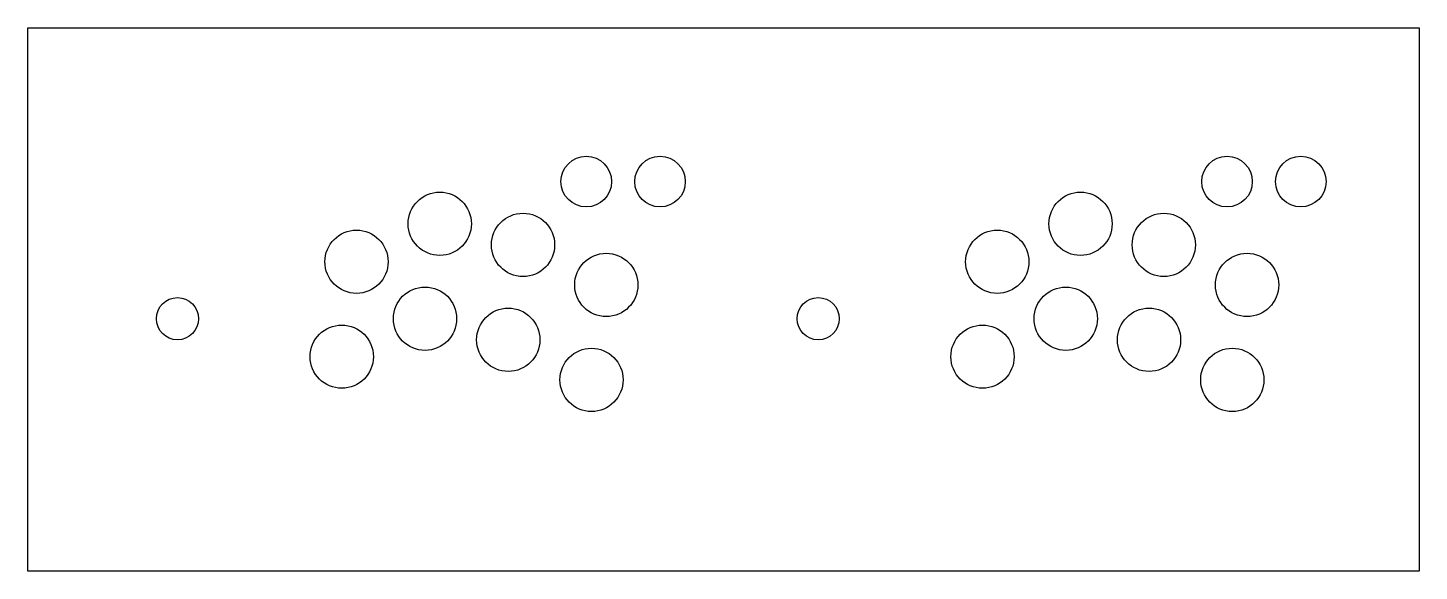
# Model space of a CAD drawing. Header units: millimetres. Extents: x -15 to 645, y 197 to 454.
import ezdxf

# ---------------------------------------------------------------- set-up
doc = ezdxf.new("R2010")
doc.units = ezdxf.units.MM
doc.layers.get('0').update_dxf_attribs({"linetype": 'CONTINUOUS'})

msp = doc.modelspace()

# ---------------------------------------------------------------- linework, layer by layer
msp.add_lwpolyline([(-14.85, 454.46), (645.25, 454.46), (645.25, 196.88), (-14.85, 196.88)], close=True)
for centre, radius in [((250.09, 381.57), 12), ((285.09, 381.57), 12), ((554.09, 381.57), 12), ((589.09, 381.57), 12), ((180.59, 361.57), 15), ((484.59, 361.57), 15), ((220.09, 351.57), 15), ((524.09, 351.57), 15), ((141.09, 343.57), 15), ((445.09, 343.57), 15), ((259.59, 332.57), 15), ((563.59, 332.57), 15), ((173.59, 316.57), 15), ((477.59, 316.57), 15), ((56.14, 316.57), 10), ((360.14, 316.57), 10), ((213.09, 306.57), 15), ((517.09, 306.57), 15), ((134.09, 298.57), 15), ((438.09, 298.57), 15), ((252.59, 287.57), 15), ((556.59, 287.57), 15)]:
    msp.add_circle(centre, radius)

doc.saveas('drawing.dxf')
